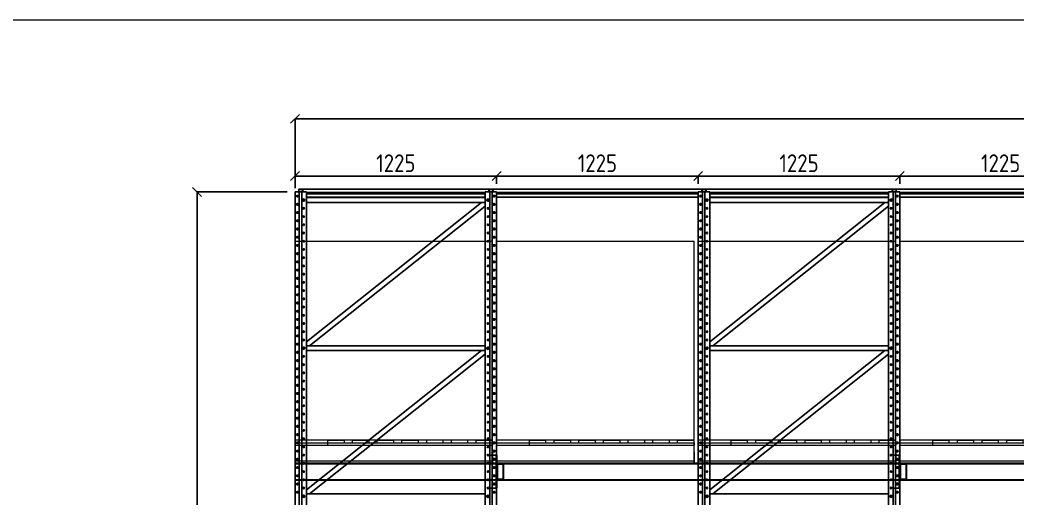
# Model space of a CAD drawing. Header units: millimetres. Extents: x 223 to 55669, y 510 to 13629.
# Drawn here: x 28480 to 34538, y 10120 to 13026 of the extents above; entities that cross this region are included whole.
import ezdxf

# ---------------------------------------------------------------- set-up
doc = ezdxf.new("R2010")
doc.units = ezdxf.units.MM
doc.linetypes.add('LIN0', pattern=[0])
doc.layers.add('02', color=2, linetype='Continuous')
doc.layers.add('9.3 - LEGENDA', color=7, linetype='Continuous')
for name, color, linetype, lineweight in [('arq_02', 2, 'Continuous', 20), ('Contraventamento', 9, 'LIN0', 25), ('MONTANTE', 170, 'LIN0', 25), ('PALLET', 46, 'Continuous', 5)]:
    doc.layers.add(name, color=color, linetype=linetype, lineweight=lineweight)
doc.styles.add('DIM', font='dim.shx')
doc.styles.add('ROMANS', font='romans.shx', dxfattribs={"oblique": 15, "height": 170})
doc.dimstyles.new('CORTES', dxfattribs={"dimscale": 1.2, "dimtxt": 90, "dimasz": 45, "dimexe": 1.25, "dimexo": 40, "dimgap": 20, "dimtad": 1, "dimdec": 0, "dimzin": 9, "dimdsep": 46, "dimtxsty": 'DIM', "dimblk": 'OBLIQUE', "dimcen": 2.5, "dimclrd": 256, "dimclre": 256, "dimclrt": 256, "dimadec": 0, "dimazin": 0, "dimtfac": 1, "dimtdec": 0, "dimtmove": 0, "dimatfit": 0, "dimldrblk": 'OBLIQUE', "dimfxl": 0.04, "dimtolj": 1, "dimtzin": 1, "dimarcsym": 0})

# ---------------------------------------------------------------- blocks, each defined once
blk = doc.blocks.new('*U15')
at = {"layer": 'arq_02'}
blk.add_line((0, 0), (54177.4, 0), dxfattribs=at)
at = {"layer": 'arq_02', "lineweight": -2, "ltscale": 2, "style": 'ROMANS'}
blk.add_attdef('XXXXX', (420.1, 0), '', height=150, dxfattribs=at)
blk = doc.blocks.new('*U63')
at = {"layer": 'PALLET', "linetype": 'Continuous'}
for p, q in [((0, 0), (0, 1350)), ((0, 1350), (1200, 1350)), ((1200, 0), (1200, 1350))]:
    blk.add_line(p, q, dxfattribs=at)
at = {"layer": 'PALLET'}
for p, q in [((1200, 140), (0, 140)), ((0, 125), (1200, 125)), ((200, 140), (300, 140)), ((200, 125), (200, 140)), ((200, 110), (200, 125)), ((299.7, 125), (299.7, 140)), ((300, 125), (300, 140)), ((349.7, 125), (349.7, 140)), ((350, 140), (450, 140)), ((350, 125), (350, 140)), ((450, 125), (450, 140)), ((450, 125), (450, 140)), ((500, 140), (600, 140)), ((500, 125), (500, 140)), ((500, 125), (500, 140)), ((600, 125), (600, 140)), ((900, 140), (600, 140)), ((650, 140), (750, 140)), ((650, 125), (650, 140)), ((750, 125), (750, 140)), ((800, 125), (800, 140)), ((900, 125), (900, 140)), ((1050, 140), (950, 140)), ((950, 125), (950, 140)), ((1050, 125), (1050, 140)), ((1100, 140), (1200, 140)), ((1100, 125), (1100, 140)), ((1200, 125), (1200, 140)), ((1200, 125), (1200, 110)), ((0, 110), (1200, 110)), ((0, 110), (0, 15)), ((1200, 70), (1200, 15)), ((0, 15), (1200, 15)), ((0, 0), (0, 15)), ((0, 0), (1200, 0)), ((1200, 15), (1200, 0))]:
    blk.add_line(p, q, dxfattribs=at)
blk = doc.blocks.new('*U332')
blk.add_blockref('*U63', (-500, -587.5))
blk = doc.blocks.new('*U331')
at = {"color": 0, "linetype": 'ByBlock', "lineweight": -2, "transparency": 16777216}
for p in [(0, 0), (1225, 0), (2450, 0), (3675, 0)]:
    blk.add_blockref('*U332', p, dxfattribs=at)
blk = doc.blocks.new('*U66')
at = {"layer": 'MONTANTE'}
for p, q in [((-1277.6, 10954.8), (-1277.6, 64.7)), ((-1277.6, 10954.8), (-1207.9, 10954.8)), ((-1251.5, 10954.8), (-1251.5, 64.7)), ((-1237.1, 10954.8), (-1237.1, 4.8)), ((-1207.9, 10954.8), (-1207.9, 4.8)), ((-122.4, 10919.7), (-1207.9, 10919.7)), ((-122.4, 10954.8), (-122.4, 4.8)), ((-122.4, 10954.8), (-52.6, 10954.8)), ((-93.2, 10954.8), (-93.2, 4.8)), ((-78.8, 10954.8), (-78.8, 64.7)), ((-52.6, 10954.8), (-52.6, 64.7)), ((-122.4, 10889.7), (-1207.9, 10889.7)), ((-1207.9, 10868.6), (-141.4, 10019.7)), ((-1186.6, 10889.7), (-122.4, 10043.2)), ((-122.4, 10019.7), (-1207.9, 10019.7)), ((-122.4, 10019.7), (-1207.9, 10019.7)), ((-122.4, 9989.7), (-1207.9, 9989.7)), ((-122.4, 9989.7), (-1207.9, 9989.7)), ((-1207.9, 9968.6), (-141.4, 9119.7)), ((-1186.6, 9989.7), (-122.4, 9143.2)), ((-122.4, 9119.7), (-1207.9, 9119.7)), ((-122.4, 9119.7), (-1207.9, 9119.7))]:
    blk.add_line(p, q, dxfattribs=at)
for points in [[(-1260.7, 10924.7), (-1263.7, 10924.7, -1), (-1263.7, 10933.7), (-1260.7, 10933.7, -1)], [(-69.6, 10924.7), (-66.6, 10924.7, 1), (-66.6, 10933.7), (-69.6, 10933.7, 1)], [(-1260.7, 10874.7), (-1263.7, 10874.7, -1), (-1263.7, 10883.7), (-1260.7, 10883.7, -1)], [(-69.6, 10874.7), (-66.6, 10874.7, 1), (-66.6, 10883.7), (-69.6, 10883.7, 1)], [(-1260.7, 10824.7), (-1263.7, 10824.7, -1), (-1263.7, 10833.7), (-1260.7, 10833.7, -1)], [(-69.6, 10824.7), (-66.6, 10824.7, 1), (-66.6, 10833.7), (-69.6, 10833.7, 1)], [(-1260.7, 10774.7), (-1263.7, 10774.7, -1), (-1263.7, 10783.7), (-1260.7, 10783.7, -1)], [(-1260.7, 10724.7), (-1263.7, 10724.7, -1), (-1263.7, 10733.7), (-1260.7, 10733.7, -1)], [(-69.6, 10774.7), (-66.6, 10774.7, 1), (-66.6, 10783.7), (-69.6, 10783.7, 1)], [(-69.6, 10724.7), (-66.6, 10724.7, 1), (-66.6, 10733.7), (-69.6, 10733.7, 1)], [(-1260.7, 10674.7), (-1263.7, 10674.7, -1), (-1263.7, 10683.7), (-1260.7, 10683.7, -1)], [(-69.6, 10674.7), (-66.6, 10674.7, 1), (-66.6, 10683.7), (-69.6, 10683.7, 1)], [(-1260.7, 10624.7), (-1263.7, 10624.7, -1), (-1263.7, 10633.7), (-1260.7, 10633.7, -1)], [(-69.6, 10624.7), (-66.6, 10624.7, 1), (-66.6, 10633.7), (-69.6, 10633.7, 1)], [(-1260.7, 10574.7), (-1263.7, 10574.7, -1), (-1263.7, 10583.7), (-1260.7, 10583.7, -1)], [(-69.6, 10574.7), (-66.6, 10574.7, 1), (-66.6, 10583.7), (-69.6, 10583.7, 1)], [(-1260.7, 10524.7), (-1263.7, 10524.7, -1), (-1263.7, 10533.7), (-1260.7, 10533.7, -1)], [(-1260.7, 10474.7), (-1263.7, 10474.7, -1), (-1263.7, 10483.7), (-1260.7, 10483.7, -1)], [(-69.6, 10524.7), (-66.6, 10524.7, 1), (-66.6, 10533.7), (-69.6, 10533.7, 1)], [(-69.6, 10474.7), (-66.6, 10474.7, 1), (-66.6, 10483.7), (-69.6, 10483.7, 1)], [(-1260.7, 10424.7), (-1263.7, 10424.7, -1), (-1263.7, 10433.7), (-1260.7, 10433.7, -1)], [(-69.6, 10424.7), (-66.6, 10424.7, 1), (-66.6, 10433.7), (-69.6, 10433.7, 1)], [(-1260.7, 10374.7), (-1263.7, 10374.7, -1), (-1263.7, 10383.7), (-1260.7, 10383.7, -1)], [(-69.6, 10374.7), (-66.6, 10374.7, 1), (-66.6, 10383.7), (-69.6, 10383.7, 1)], [(-1260.7, 10324.7), (-1263.7, 10324.7, -1), (-1263.7, 10333.7), (-1260.7, 10333.7, -1)], [(-69.6, 10324.7), (-66.6, 10324.7, 1), (-66.6, 10333.7), (-69.6, 10333.7, 1)], [(-1260.7, 10274.7), (-1263.7, 10274.7, -1), (-1263.7, 10283.7), (-1260.7, 10283.7, -1)], [(-69.6, 10274.7), (-66.6, 10274.7, 1), (-66.6, 10283.7), (-69.6, 10283.7, 1)], [(-1260.7, 10224.7), (-1263.7, 10224.7, -1), (-1263.7, 10233.7), (-1260.7, 10233.7, -1)], [(-1260.7, 10174.7), (-1263.7, 10174.7, -1), (-1263.7, 10183.7), (-1260.7, 10183.7, -1)], [(-69.6, 10224.7), (-66.6, 10224.7, 1), (-66.6, 10233.7), (-69.6, 10233.7, 1)], [(-69.6, 10174.7), (-66.6, 10174.7, 1), (-66.6, 10183.7), (-69.6, 10183.7, 1)], [(-1260.7, 10124.7), (-1263.7, 10124.7, -1), (-1263.7, 10133.7), (-1260.7, 10133.7, -1)], [(-69.6, 10124.7), (-66.6, 10124.7, 1), (-66.6, 10133.7), (-69.6, 10133.7, 1)], [(-1260.7, 10074.7), (-1263.7, 10074.7, -1), (-1263.7, 10083.7), (-1260.7, 10083.7, -1)], [(-69.6, 10074.7), (-66.6, 10074.7, 1), (-66.6, 10083.7), (-69.6, 10083.7, 1)], [(-1260.7, 10024.7), (-1263.7, 10024.7, -1), (-1263.7, 10033.7), (-1260.7, 10033.7, -1)], [(-69.6, 10024.7), (-66.6, 10024.7, 1), (-66.6, 10033.7), (-69.6, 10033.7, 1)], [(-1260.7, 9974.7), (-1263.7, 9974.7, -1), (-1263.7, 9983.7), (-1260.7, 9983.7, -1)], [(-69.6, 9974.7), (-66.6, 9974.7, 1), (-66.6, 9983.7), (-69.6, 9983.7, 1)], [(-1260.7, 9924.7), (-1263.7, 9924.7, -1), (-1263.7, 9933.7), (-1260.7, 9933.7, -1)], [(-1260.7, 9874.7), (-1263.7, 9874.7, -1), (-1263.7, 9883.7), (-1260.7, 9883.7, -1)], [(-69.6, 9924.7), (-66.6, 9924.7, 1), (-66.6, 9933.7), (-69.6, 9933.7, 1)], [(-69.6, 9874.7), (-66.6, 9874.7, 1), (-66.6, 9883.7), (-69.6, 9883.7, 1)], [(-1260.7, 9824.7), (-1263.7, 9824.7, -1), (-1263.7, 9833.7), (-1260.7, 9833.7, -1)], [(-69.6, 9824.7), (-66.6, 9824.7, 1), (-66.6, 9833.7), (-69.6, 9833.7, 1)], [(-1260.7, 9774.7), (-1263.7, 9774.7, -1), (-1263.7, 9783.7), (-1260.7, 9783.7, -1)], [(-69.6, 9774.7), (-66.6, 9774.7, 1), (-66.6, 9783.7), (-69.6, 9783.7, 1)], [(-1260.7, 9724.7), (-1263.7, 9724.7, -1), (-1263.7, 9733.7), (-1260.7, 9733.7, -1)], [(-69.6, 9724.7), (-66.6, 9724.7, 1), (-66.6, 9733.7), (-69.6, 9733.7, 1)], [(-1260.7, 9674.7), (-1263.7, 9674.7, -1), (-1263.7, 9683.7), (-1260.7, 9683.7, -1)], [(-1260.7, 9624.7), (-1263.7, 9624.7, -1), (-1263.7, 9633.7), (-1260.7, 9633.7, -1)], [(-69.6, 9674.7), (-66.6, 9674.7, 1), (-66.6, 9683.7), (-69.6, 9683.7, 1)], [(-69.6, 9624.7), (-66.6, 9624.7, 1), (-66.6, 9633.7), (-69.6, 9633.7, 1)], [(-1260.7, 9574.7), (-1263.7, 9574.7, -1), (-1263.7, 9583.7), (-1260.7, 9583.7, -1)], [(-69.6, 9574.7), (-66.6, 9574.7, 1), (-66.6, 9583.7), (-69.6, 9583.7, 1)], [(-1260.7, 9524.7), (-1263.7, 9524.7, -1), (-1263.7, 9533.7), (-1260.7, 9533.7, -1)], [(-69.6, 9524.7), (-66.6, 9524.7, 1), (-66.6, 9533.7), (-69.6, 9533.7, 1)], [(-1260.7, 9474.7), (-1263.7, 9474.7, -1), (-1263.7, 9483.7), (-1260.7, 9483.7, -1)], [(-69.6, 9474.7), (-66.6, 9474.7, 1), (-66.6, 9483.7), (-69.6, 9483.7, 1)], [(-1260.7, 9424.7), (-1263.7, 9424.7, -1), (-1263.7, 9433.7), (-1260.7, 9433.7, -1)], [(-69.6, 9424.7), (-66.6, 9424.7, 1), (-66.6, 9433.7), (-69.6, 9433.7, 1)], [(-1260.7, 9374.7), (-1263.7, 9374.7, -1), (-1263.7, 9383.7), (-1260.7, 9383.7, -1)], [(-1260.7, 9324.7), (-1263.7, 9324.7, -1), (-1263.7, 9333.7), (-1260.7, 9333.7, -1)], [(-69.6, 9374.7), (-66.6, 9374.7, 1), (-66.6, 9383.7), (-69.6, 9383.7, 1)], [(-69.6, 9324.7), (-66.6, 9324.7, 1), (-66.6, 9333.7), (-69.6, 9333.7, 1)], [(-1260.7, 9274.7), (-1263.7, 9274.7, -1), (-1263.7, 9283.7), (-1260.7, 9283.7, -1)], [(-69.6, 9274.7), (-66.6, 9274.7, 1), (-66.6, 9283.7), (-69.6, 9283.7, 1)], [(-1260.7, 9224.7), (-1263.7, 9224.7, -1), (-1263.7, 9233.7), (-1260.7, 9233.7, -1)], [(-69.6, 9224.7), (-66.6, 9224.7, 1), (-66.6, 9233.7), (-69.6, 9233.7, 1)], [(-1260.7, 9174.7), (-1263.7, 9174.7, -1), (-1263.7, 9183.7), (-1260.7, 9183.7, -1)], [(-69.6, 9174.7), (-66.6, 9174.7, 1), (-66.6, 9183.7), (-69.6, 9183.7, 1)], [(-1260.7, 9124.7), (-1263.7, 9124.7, -1), (-1263.7, 9133.7), (-1260.7, 9133.7, -1)], [(-69.6, 9124.7), (-66.6, 9124.7, 1), (-66.6, 9133.7), (-69.6, 9133.7, 1)]]:
    blk.add_lwpolyline(points, format="xyb", close=True, dxfattribs=at)
for points in [[(-1223.9, 10912), (-1230.7, 10909.2), (-1231.7, 10902), (-1225.9, 10897.5), (-1219.1, 10900.3), (-1218.1, 10907.5), (-1223.9, 10912)], [(-104.4, 10912), (-111.2, 10909.2), (-112.2, 10902), (-106.4, 10897.5), (-99.6, 10900.3), (-98.6, 10907.5), (-104.4, 10912)], [(-1223.9, 10012), (-1230.7, 10009.2), (-1231.7, 10002), (-1225.9, 9997.5), (-1219.1, 10000.3), (-1218.1, 10007.5), (-1223.9, 10012)], [(-1223.9, 10012), (-1230.7, 10009.2), (-1231.7, 10002), (-1225.9, 9997.5), (-1219.1, 10000.3), (-1218.1, 10007.5), (-1223.9, 10012)], [(-104.4, 10012), (-111.2, 10009.2), (-112.2, 10002), (-106.4, 9997.5), (-99.6, 10000.3), (-98.6, 10007.5), (-104.4, 10012)], [(-104.4, 10012), (-111.2, 10009.2), (-112.2, 10002), (-106.4, 9997.5), (-99.6, 10000.3), (-98.6, 10007.5), (-104.4, 10012)], [(-1223.9, 9112), (-1230.7, 9109.2), (-1231.7, 9102), (-1225.9, 9097.5), (-1219.1, 9100.3), (-1218.1, 9107.5), (-1223.9, 9112)], [(-1223.9, 9112), (-1230.7, 9109.2), (-1231.7, 9102), (-1225.9, 9097.5), (-1219.1, 9100.3), (-1218.1, 9107.5), (-1223.9, 9112)], [(-104.4, 9112), (-111.2, 9109.2), (-112.2, 9102), (-106.4, 9097.5), (-99.6, 9100.3), (-98.6, 9107.5), (-104.4, 9112)], [(-104.4, 9112), (-111.2, 9109.2), (-112.2, 9102), (-106.4, 9097.5), (-99.6, 9100.3), (-98.6, 9107.5), (-104.4, 9112)]]:
    blk.add_lwpolyline(points, dxfattribs=at)
for centre in [(-1224.9, 10904.7), (-105.4, 10904.7), (-1224.9, 10854.7), (-105.4, 10854.7), (-1224.9, 10804.7), (-105.4, 10804.7), (-1224.9, 10754.7), (-105.4, 10754.7), (-1224.9, 10704.7), (-105.4, 10704.7), (-1224.9, 10654.7), (-1224.9, 10604.7), (-105.4, 10654.7), (-105.4, 10604.7), (-1224.9, 10554.7), (-105.4, 10554.7), (-1224.9, 10504.7), (-105.4, 10504.7), (-1224.9, 10454.7), (-105.4, 10454.7), (-1224.9, 10404.7), (-105.4, 10404.7), (-1224.9, 10354.7), (-1224.9, 10304.7), (-105.4, 10354.7), (-105.4, 10304.7), (-1224.9, 10254.7), (-105.4, 10254.7), (-1224.9, 10204.7), (-105.4, 10204.7), (-1224.9, 10154.7), (-105.4, 10154.7), (-1224.9, 10104.7), (-1224.9, 10054.7), (-105.4, 10104.7), (-105.4, 10054.7), (-1224.9, 10004.7), (-105.4, 10004.7), (-1224.9, 9954.7), (-105.4, 9954.7), (-1224.9, 9904.7), (-105.4, 9904.7), (-1224.9, 9854.7), (-105.4, 9854.7), (-1224.9, 9804.7), (-1224.9, 9754.7), (-105.4, 9804.7), (-105.4, 9754.7), (-1224.9, 9704.7), (-105.4, 9704.7), (-1224.9, 9654.7), (-105.4, 9654.7), (-1224.9, 9604.7), (-105.4, 9604.7), (-1224.9, 9554.7), (-105.4, 9554.7), (-1224.9, 9504.7), (-1224.9, 9454.7), (-105.4, 9504.7), (-105.4, 9454.7), (-1224.9, 9404.7), (-105.4, 9404.7), (-1224.9, 9354.7), (-105.4, 9354.7), (-1224.9, 9304.7), (-105.4, 9304.7), (-1224.9, 9254.7), (-105.4, 9254.7), (-1224.9, 9204.7), (-1224.9, 9154.7), (-105.4, 9204.7), (-105.4, 9154.7), (-1224.9, 9104.7), (-105.4, 9104.7)]:
    blk.add_circle(centre, 4.5, dxfattribs=at)
blk = doc.blocks.new('*U334')
blk.add_blockref('*U66', (145, -6477.375))
blk = doc.blocks.new('*U333')
at = {"color": 0, "linetype": 'ByBlock', "lineweight": -2, "transparency": 16777216}
for p in [(-2450, 0), (0, 0)]:
    blk.add_blockref('*U334', p, dxfattribs=at)
blk = doc.blocks.new('_Oblique')
at = {"color": 0, "linetype": 'ByBlock', "lineweight": -2, "transparency": 16777216}
blk.add_line((-0.5, -0.5), (0.5, 0.5), dxfattribs=at)
blk = doc.blocks.new('*D369')
at = {"lineweight": -2}
for p, q in [((30151, 12002.4), (30151, 12426.2)), ((41176, 12424.7), (30151, 12424.7)), ((41176, 12028.7), (41176, 12426.2))]:
    blk.add_line(p, q, dxfattribs=at)
at = {"layer": 'Defpoints', "color": 0}
for p in [(30151, 12424.7), (30151, 11954.4), (41176, 11980.7)]:
    blk.add_point(p, dxfattribs=at)
at = {"lineweight": -2, "xscale": 54, "yscale": 54, "zscale": 54, "rotation": 180}
blk.add_blockref('_Oblique', (30151, 12424.7), dxfattribs=at)
at = {"lineweight": -2, "xscale": 54, "yscale": 54, "zscale": 54}
blk.add_blockref('_Oblique', (41176, 12424.7), dxfattribs=at)
at = {"insert": (35663.5, 12502.7), "char_height": 108, "attachment_point": 5, "style": 'DIM'}
blk.add_mtext('\\A1;11025', dxfattribs=at)
blk = doc.blocks.new('*U74')
at = {"color": 7, "linetype": 'Continuous', "lineweight": 25}
for p, q in [((-38, 50), (-38, -150)), ((-10.6, 29), (-15.6, 29)), ((-15.6, 21), (-10.6, 21)), ((0, 50), (0, -150)), ((4.2, 50), (4.2, -150)), ((6.2, -17.8), (4.2, -17.8)), ((6.2, -6.8), (6.2, -17.8)), ((8.2, -91.9), (8.2, -7.8)), ((44.2, -2.8), (8.2, -2.8)), ((40.2, -4.8), (8.2, -4.8)), ((42.2, -92.9), (42.2, -6.8)), ((44.2, -92.9), (44.2, -9.8)), ((-10.6, -121), (-15.6, -121)), ((6.2, -81.9), (4.2, -81.9)), ((6.2, -81.9), (6.2, -92.9)), ((8.2, -94.9), (40.2, -94.9)), ((8.2, -96.9), (40.2, -96.9)), ((-15.6, -129), (-10.6, -129))]:
    blk.add_line(p, q, dxfattribs=at)
for p, q in [((4.2, 50), (-38, 50)), ((4.2, 0), (44.2, 0)), ((44.2, 0), (44.2, -6.8)), ((44.2, -6.8), (44.2, -92.9)), ((44.2, -100), (4.2, -100)), ((40.2, -96.9), (44.2, -96.9)), ((44.2, -100), (44.2, -92.9)), ((4.2, -150), (-38, -150))]:
    blk.add_line(p, q)
for centre, radius, start, end in [((-15.6, 25), 4, 90, 270), ((-10.6, 25), 4, 270, 90), ((8.2, -6.8), 4, 90, 180), ((8.2, -6.8), 2, 90, 180), ((11.2, -7.8), 3, 90, 180), ((40.2, -6.8), 4, 0, 90), ((40.2, -6.8), 2, 0, 90), ((-15.6, -125), 4, 90, 270), ((-10.6, -125), 4, 270, 90), ((8.2, -92.9), 4, 180, 270), ((8.2, -92.9), 2, 180, 270), ((11.2, -91.9), 3, 180, 270), ((40.2, -92.9), 2, 270, 0), ((40.2, -92.9), 4, 270, 0)]:
    blk.add_arc(centre, radius, start, end, dxfattribs=at)
blk = doc.blocks.new('*U336')
for points in [[(6393, 50.5), (-4633, 50.5), (-4633, 47.5), (6393, 47.5)], [(6393, -50.2), (-4633, -50.2), (-4633, -53.2), (6393, -53.2)]]:
    blk.add_lwpolyline(points, close=True)
at = {"layer": '02'}
for p in [(-3411.3, 49.3), (-961.3, 49.3)]:
    blk.add_blockref('*U74', p, dxfattribs=at)
blk = doc.blocks.new('*U335')
at = {"color": 0, "linetype": 'ByBlock', "lineweight": -2, "transparency": 16777216}
blk.add_blockref('*U336', (0, 7750), dxfattribs=at)
blk = doc.blocks.new('*D382')
at = {"layer": '9.3 - LEGENDA', "lineweight": -2}
for p, q in [((30103, 11980.7), (29554.6, 11980.7)), ((29556.1, 11980.7), (29556.1, 1030.7)), ((30149.8, 1030.7), (29554.6, 1030.7))]:
    blk.add_line(p, q, dxfattribs=at)
at = {"layer": 'Defpoints', "color": 0}
for p in [(30151, 11980.7), (29556.1, 1030.7), (30197.8, 1030.7)]:
    blk.add_point(p, dxfattribs=at)
at = {"layer": '9.3 - LEGENDA', "lineweight": -2, "xscale": 54, "yscale": 54, "zscale": 54}
for p, rotation in [((29556.1, 11980.7), 90), ((29556.1, 1030.7), 270)]:
    blk.add_blockref('_Oblique', p, dxfattribs=dict(at, rotation=rotation))
at = {"layer": '9.3 - LEGENDA', "insert": (29478.1, 6505.7), "char_height": 108, "attachment_point": 5, "rotation": 90, "style": 'DIM'}
blk.add_mtext('\\A1;10950', dxfattribs=at)
blk = doc.blocks.new('*D385')
at = {"layer": '9.3 - LEGENDA', "lineweight": -2}
for p, q in [((31376, 12028.7), (31376, 12078.5)), ((32601, 12077), (31376, 12077)), ((32601, 12028.7), (32601, 12078.5))]:
    blk.add_line(p, q, dxfattribs=at)
at = {"layer": 'Defpoints', "color": 0}
for p in [(31376, 12077), (31376, 11980.7), (32601, 11980.7)]:
    blk.add_point(p, dxfattribs=at)
at = {"layer": '9.3 - LEGENDA', "lineweight": -2, "xscale": 54, "yscale": 54, "zscale": 54, "rotation": 180}
blk.add_blockref('_Oblique', (31376, 12077), dxfattribs=at)
at = {"layer": '9.3 - LEGENDA', "lineweight": -2, "xscale": 54, "yscale": 54, "zscale": 54}
blk.add_blockref('_Oblique', (32601, 12077), dxfattribs=at)
at = {"layer": '9.3 - LEGENDA', "insert": (31988.5, 12155), "char_height": 108, "attachment_point": 5, "style": 'DIM'}
blk.add_mtext('\\A1;1225', dxfattribs=at)
blk = doc.blocks.new('*U91')
at = {"layer": 'Contraventamento', "color": 7, "lineweight": 25, "ltscale": 100}
for p, q in [((-3.4, 20), (-3.4, 5.4)), ((-2.2, 20), (-2.2, 5.4)), ((1313.9, 22), (-1.7, 22)), ((20.1, 20.6), (-1.7, 20.6)), ((20.6, 5.4), (20.6, 20)), ((21.8, 5.4), (21.8, 20)), ((1268.2, 2.1), (43.9, 2.1)), ((1291.4, 20), (1291.4, 5.4)), ((1292.5, 20), (1292.5, 5.4)), ((1313.9, 20.6), (1293.1, 20.6)), ((1314.4, 5.4), (1314.4, 20)), ((1315.6, 5.4), (1315.6, 20)), ((1268.2, -6.3), (43.9, -6.3)), ((1268.2, -26.3), (43.9, -26.3))]:
    blk.add_line(p, q, dxfattribs=at)
for centre, radius, start, end in [((-1.5, 20.1), 1.91, 95.36923, 184.51281), ((-1.6, 20), 0.605, 95.36923, 184.51281), ((19.9, 20.1), 1.91, 355.48719, 84.63077), ((20, 20), 0.605, 355.48719, 84.63077), ((1293.3, 20.1), 1.91, 95.36923, 184.51281), ((1293.1, 20), 0.605, 95.36923, 184.51281), ((1313.7, 20.1), 1.91, 355.48719, 84.63077), ((1313.8, 20), 0.605, 355.48719, 84.63077)]:
    blk.add_arc(centre, radius, start, end, dxfattribs=at)
blk = doc.blocks.new('*D386')
at = {"layer": '9.3 - LEGENDA', "lineweight": -2}
for p, q in [((31376, 12028.7), (31376, 12078.5)), ((32601, 12077), (31376, 12077)), ((32601, 12028.7), (32601, 12078.5))]:
    blk.add_line(p, q, dxfattribs=at)
at = {"layer": 'Defpoints', "color": 0}
for p in [(31376, 12077), (31376, 11980.7), (32601, 11980.7)]:
    blk.add_point(p, dxfattribs=at)
at = {"layer": '9.3 - LEGENDA', "lineweight": -2, "xscale": 54, "yscale": 54, "zscale": 54, "rotation": 180}
blk.add_blockref('_Oblique', (31376, 12077), dxfattribs=at)
at = {"layer": '9.3 - LEGENDA', "lineweight": -2, "xscale": 54, "yscale": 54, "zscale": 54}
blk.add_blockref('_Oblique', (32601, 12077), dxfattribs=at)
at = {"layer": '9.3 - LEGENDA', "insert": (31988.5, 12155), "char_height": 108, "attachment_point": 5, "style": 'DIM'}
blk.add_mtext('\\A1;1225', dxfattribs=at)
blk = doc.blocks.new('*U93')
at = {"layer": 'Contraventamento', "color": 7, "lineweight": 25, "ltscale": 100}
for p, q in [((-3.4, 20), (-3.4, 5.4)), ((-2.2, 20), (-2.2, 5.4)), ((1313.9, 22), (-1.7, 22)), ((20.1, 20.6), (-1.7, 20.6)), ((20.6, 5.4), (20.6, 20)), ((21.8, 5.4), (21.8, 20)), ((1268.2, 2.1), (43.9, 2.1)), ((1291.4, 20), (1291.4, 5.4)), ((1292.5, 20), (1292.5, 5.4)), ((1313.9, 20.6), (1293.1, 20.6)), ((1314.4, 5.4), (1314.4, 20)), ((1315.6, 5.4), (1315.6, 20)), ((1268.2, -6.3), (43.9, -6.3)), ((1268.2, -26.3), (43.9, -26.3))]:
    blk.add_line(p, q, dxfattribs=at)
for centre, radius, start, end in [((-1.5, 20.1), 1.91, 95.36923, 184.51281), ((-1.6, 20), 0.605, 95.36923, 184.51281), ((19.9, 20.1), 1.91, 355.48719, 84.63077), ((20, 20), 0.605, 355.48719, 84.63077), ((1293.3, 20.1), 1.91, 95.36923, 184.51281), ((1293.1, 20), 0.605, 95.36923, 184.51281), ((1313.7, 20.1), 1.91, 355.48719, 84.63077), ((1313.8, 20), 0.605, 355.48719, 84.63077)]:
    blk.add_arc(centre, radius, start, end, dxfattribs=at)
blk = doc.blocks.new('*U94')
at = {"layer": 'Contraventamento', "color": 7, "lineweight": 25, "ltscale": 100}
for p, q in [((-3.4, 20), (-3.4, 5.4)), ((-2.2, 20), (-2.2, 5.4)), ((1175.9, 22), (-1.7, 22)), ((20.1, 20.6), (-1.7, 20.6)), ((20.6, 5.4), (20.6, 20)), ((21.8, 5.4), (21.8, 20)), ((1130.3, 2.1), (43.9, 2.1)), ((1153.4, 20), (1153.4, 5.4)), ((1154.6, 20), (1154.6, 5.4)), ((1175.9, 20.6), (1155.1, 20.6)), ((1176.4, 5.4), (1176.4, 20)), ((1177.6, 5.4), (1177.6, 20)), ((1130.3, -6.3), (43.9, -6.3)), ((1130.3, -26.3), (43.9, -26.3))]:
    blk.add_line(p, q, dxfattribs=at)
for centre, radius, start, end in [((-1.5, 20.1), 1.91, 95.36923, 184.51281), ((-1.6, 20), 0.605, 95.36923, 184.51281), ((19.9, 20.1), 1.91, 355.48719, 84.63077), ((20, 20), 0.605, 355.48719, 84.63077), ((1155.3, 20.1), 1.91, 95.36923, 184.51281), ((1155.2, 20), 0.605, 95.36923, 184.51281), ((1175.7, 20.1), 1.91, 355.48719, 84.63077), ((1175.8, 20), 0.605, 355.48719, 84.63077)]:
    blk.add_arc(centre, radius, start, end, dxfattribs=at)
blk = doc.blocks.new('*U95')
at = {"layer": 'Contraventamento', "color": 7, "lineweight": 25, "ltscale": 100}
for p, q in [((-3.4, 20), (-3.4, 5.4)), ((-2.2, 20), (-2.2, 5.4)), ((1175.9, 22), (-1.7, 22)), ((20.1, 20.6), (-1.7, 20.6)), ((20.6, 5.4), (20.6, 20)), ((21.8, 5.4), (21.8, 20)), ((1130.3, 2.1), (43.9, 2.1)), ((1153.4, 20), (1153.4, 5.4)), ((1154.6, 20), (1154.6, 5.4)), ((1175.9, 20.6), (1155.1, 20.6)), ((1176.4, 5.4), (1176.4, 20)), ((1177.6, 5.4), (1177.6, 20)), ((1130.3, -6.3), (43.9, -6.3)), ((1130.3, -26.3), (43.9, -26.3))]:
    blk.add_line(p, q, dxfattribs=at)
for centre, radius, start, end in [((-1.5, 20.1), 1.91, 95.36923, 184.51281), ((-1.6, 20), 0.605, 95.36923, 184.51281), ((19.9, 20.1), 1.91, 355.48719, 84.63077), ((20, 20), 0.605, 355.48719, 84.63077), ((1155.3, 20.1), 1.91, 95.36923, 184.51281), ((1155.2, 20), 0.605, 95.36923, 184.51281), ((1175.7, 20.1), 1.91, 355.48719, 84.63077), ((1175.8, 20), 0.605, 355.48719, 84.63077)]:
    blk.add_arc(centre, radius, start, end, dxfattribs=at)
blk = doc.blocks.new('*D387')
at = {"layer": '9.3 - LEGENDA', "lineweight": -2}
for p, q in [((30151, 12028.7), (30151, 12078.5)), ((31376, 12077), (30151, 12077)), ((31376, 12028.7), (31376, 12078.5))]:
    blk.add_line(p, q, dxfattribs=at)
at = {"layer": 'Defpoints', "color": 0}
for p in [(30151, 12077), (30151, 11980.7), (31376, 11980.7)]:
    blk.add_point(p, dxfattribs=at)
at = {"layer": '9.3 - LEGENDA', "lineweight": -2, "xscale": 54, "yscale": 54, "zscale": 54, "rotation": 180}
blk.add_blockref('_Oblique', (30151, 12077), dxfattribs=at)
at = {"layer": '9.3 - LEGENDA', "lineweight": -2, "xscale": 54, "yscale": 54, "zscale": 54}
blk.add_blockref('_Oblique', (31376, 12077), dxfattribs=at)
at = {"layer": '9.3 - LEGENDA', "insert": (30763.5, 12155), "char_height": 108, "attachment_point": 5, "style": 'DIM'}
blk.add_mtext('\\A1;1225', dxfattribs=at)
blk = doc.blocks.new('*D388')
at = {"layer": '9.3 - LEGENDA', "lineweight": -2}
for p, q in [((33826, 12028.7), (33826, 12078.5)), ((35051, 12077), (33826, 12077)), ((35051, 12028.7), (35051, 12078.5))]:
    blk.add_line(p, q, dxfattribs=at)
at = {"layer": 'Defpoints', "color": 0}
for p in [(33826, 12077), (33826, 11980.7), (35051, 11980.7)]:
    blk.add_point(p, dxfattribs=at)
at = {"layer": '9.3 - LEGENDA', "lineweight": -2, "xscale": 54, "yscale": 54, "zscale": 54, "rotation": 180}
blk.add_blockref('_Oblique', (33826, 12077), dxfattribs=at)
at = {"layer": '9.3 - LEGENDA', "lineweight": -2, "xscale": 54, "yscale": 54, "zscale": 54}
blk.add_blockref('_Oblique', (35051, 12077), dxfattribs=at)
at = {"layer": '9.3 - LEGENDA', "insert": (34438.5, 12155), "char_height": 108, "attachment_point": 5, "style": 'DIM'}
blk.add_mtext('\\A1;1225', dxfattribs=at)
blk = doc.blocks.new('*D389')
at = {"layer": '9.3 - LEGENDA', "lineweight": -2}
for p, q in [((33826, 12028.7), (33826, 12078.5)), ((35051, 12077), (33826, 12077)), ((35051, 12028.7), (35051, 12078.5))]:
    blk.add_line(p, q, dxfattribs=at)
at = {"layer": 'Defpoints', "color": 0}
for p in [(33826, 12077), (33826, 11980.7), (35051, 11980.7)]:
    blk.add_point(p, dxfattribs=at)
at = {"layer": '9.3 - LEGENDA', "lineweight": -2, "xscale": 54, "yscale": 54, "zscale": 54, "rotation": 180}
blk.add_blockref('_Oblique', (33826, 12077), dxfattribs=at)
at = {"layer": '9.3 - LEGENDA', "lineweight": -2, "xscale": 54, "yscale": 54, "zscale": 54}
blk.add_blockref('_Oblique', (35051, 12077), dxfattribs=at)
at = {"layer": '9.3 - LEGENDA', "insert": (34438.5, 12155), "char_height": 108, "attachment_point": 5, "style": 'DIM'}
blk.add_mtext('\\A1;1225', dxfattribs=at)
blk = doc.blocks.new('*D390')
at = {"layer": '9.3 - LEGENDA', "lineweight": -2}
for p, q in [((32601, 12028.7), (32601, 12078.5)), ((33826, 12077), (32601, 12077)), ((33826, 12028.7), (33826, 12078.5))]:
    blk.add_line(p, q, dxfattribs=at)
at = {"layer": 'Defpoints', "color": 0}
for p in [(32601, 12077), (32601, 11980.7), (33826, 11980.7)]:
    blk.add_point(p, dxfattribs=at)
at = {"layer": '9.3 - LEGENDA', "lineweight": -2, "xscale": 54, "yscale": 54, "zscale": 54, "rotation": 180}
blk.add_blockref('_Oblique', (32601, 12077), dxfattribs=at)
at = {"layer": '9.3 - LEGENDA', "lineweight": -2, "xscale": 54, "yscale": 54, "zscale": 54}
blk.add_blockref('_Oblique', (33826, 12077), dxfattribs=at)
at = {"layer": '9.3 - LEGENDA', "insert": (33213.5, 12155), "char_height": 108, "attachment_point": 5, "style": 'DIM'}
blk.add_mtext('\\A1;1225', dxfattribs=at)

msp = doc.modelspace()

# ---------------------------------------------------------------- block references
for name, p in [('*U15', (539.2, 13026)), ('*U331', (30651.1, 10918.4)), ('*U335', (34784, 2530.9))]:
    msp.add_blockref(name, p)
at = {"xscale": 0.999998, "yscale": 0.999998, "zscale": 0.999998}
for name, p in [('*U94', (30176.7, 11975.4)), ('*U95', (30176.7, 11975.4)), ('*U91', (31332.5, 11975.4)), ('*U93', (31332.5, 11975.4)), ('*U94', (32626.7, 11975.4)), ('*U95', (32626.7, 11975.4)), ('*U91', (33782.5, 11975.4)), ('*U93', (33782.5, 11975.4))]:
    msp.add_blockref(name, p, dxfattribs=at)
at = {"xscale": -1}
msp.add_blockref('*U333', (30243.4, 7503.4), dxfattribs=at)

# ---------------------------------------------------------------- dimensions: what is measured, and where the dimension line sits
dim = msp.add_linear_dim(base=(30151, 12424.7), p1=(41176, 11980.7), p2=(30151, 11954.4), dimstyle='CORTES')
dim.commit()
dim.dimension.update_dxf_attribs({"geometry": '*D369', "text_midpoint": (35663.5, 12502.7)})
at = {"layer": '9.3 - LEGENDA'}
for base, p1, p2, picture, middle in [((30151, 12077), (31376, 11980.7), (30151, 11980.7), '*D387', (30763.5, 12155)), ((31376, 12077), (32601, 11980.7), (31376, 11980.7), '*D385', (31988.5, 12155)), ((31376, 12077), (32601, 11980.7), (31376, 11980.7), '*D386', (31988.5, 12155)), ((32601, 12077), (33826, 11980.7), (32601, 11980.7), '*D390', (33213.5, 12155)), ((33826, 12077), (35051, 11980.7), (33826, 11980.7), '*D388', (34438.5, 12155)), ((33826, 12077), (35051, 11980.7), (33826, 11980.7), '*D389', (34438.5, 12155))]:
    dim = msp.add_linear_dim(base=base, p1=p1, p2=p2, dimstyle='CORTES', dxfattribs=at)
    dim.commit()
    dim.dimension.update_dxf_attribs({"geometry": picture, "text_midpoint": middle})
dim = msp.add_linear_dim(base=(29556.1, 1030.7), p1=(30151, 11980.7), p2=(30197.8, 1030.7), angle=90, dimstyle='CORTES', dxfattribs=at)
dim.commit()
dim.dimension.update_dxf_attribs({"geometry": '*D382', "text_midpoint": (29478.1, 6505.7)})

doc.saveas('drawing.dxf')
